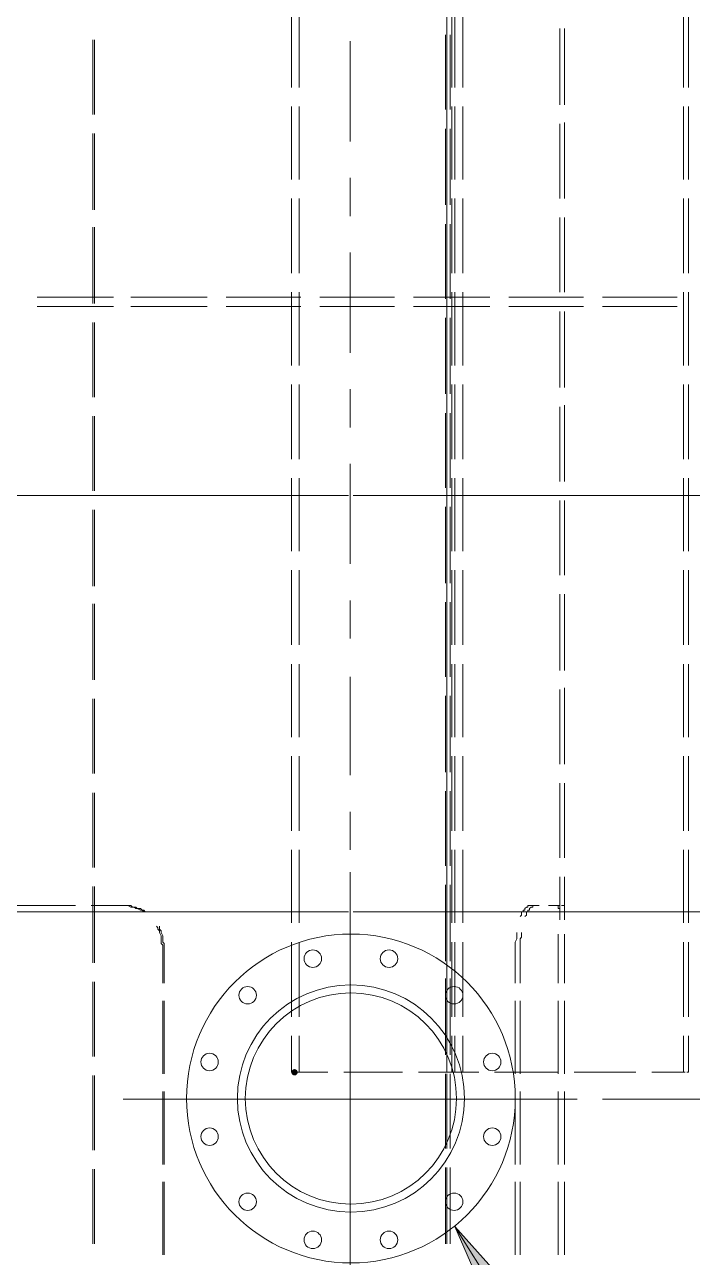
# Model space of a CAD drawing. Header units: millimetres. Extents: x 0 to 62767, y -13570 to 23963.
# Drawn here: x 5880 to 6681, y 5870 to 7348 of the extents above; entities that cross this region are included whole.
import ezdxf

# ---------------------------------------------------------------- set-up
doc = ezdxf.new("R2010")
doc.units = ezdxf.units.MM

msp = doc.modelspace()

# ---------------------------------------------------------------- hatches: boundary and pattern name
h = msp.add_hatch(color=7)
edge = h.paths.add_edge_path()
edge.add_arc((6203.81, 6091.429), 3.81, 0, 360)
h = msp.add_hatch(color=7)
h.dxf.hatch_style = 2
h.paths.add_polyline_path([(6457.143, 5838.095), (6396.19, 5906.666), (6432.381, 5822.857)])

# ---------------------------------------------------------------- linework, layer by layer
at = {"color": 7, "lineweight": 0}
for points in [[(6200, 7272.381), (6200, 7361.905)], [(6209.524, 7272.381), (6209.524, 7361.905)], [(6386.666, 7272.381), (6386.666, 7361.905)], [(6392.381, 7272.381), (6392.381, 7361.905)], [(6396.19, 7272.381), (6396.19, 7361.905)], [(6405.715, 7272.381), (6405.715, 7361.905)], [(6670.476, 7272.381), (6670.476, 7361.905)], [(6676.191, 7272.381), (6676.191, 7361.905)], [(6384.762, 7335.238), (6384.762, 7245.714)], [(6386.666, 7245.714), (6386.666, 7335.238)], [(6390.476, 7245.714), (6390.476, 7335.238)], [(6390.476, 7335.238), (6390.476, 7245.714)], [(6521.905, 7251.429), (6521.905, 7342.857)], [(6527.619, 7251.429), (6527.619, 7342.857)], [(5961.905, 7240), (5961.905, 7329.524)], [(5961.905, 7329.524), (5961.905, 7240)], [(5963.81, 7329.524), (5963.81, 7240)], [(5963.81, 7240), (5963.81, 7329.524)], [(6270.476, 7207.619), (6270.476, 7327.619)], [(6200, 7161.905), (6200, 7249.524)], [(6209.524, 7161.905), (6209.524, 7249.524)], [(6386.666, 7161.905), (6386.666, 7249.524)], [(6392.381, 7161.905), (6392.381, 7249.524)], [(6396.19, 7161.905), (6396.19, 7249.524)], [(6405.715, 7161.905), (6405.715, 7249.524)], [(6670.476, 7161.905), (6670.476, 7249.524)], [(6676.191, 7161.905), (6676.191, 7249.524)], [(6521.905, 7139.048), (6521.905, 7228.571)], [(6527.619, 7139.048), (6527.619, 7230.476)], [(5961.905, 7125.714), (5961.905, 7217.143)], [(5961.905, 7217.143), (5961.905, 7125.714)], [(5963.81, 7217.143), (5963.81, 7125.714)], [(5963.81, 7125.714), (5963.81, 7217.143)], [(6384.762, 7222.857), (6384.762, 7131.428)], [(6386.666, 7131.428), (6386.666, 7222.857)], [(6390.476, 7131.428), (6390.476, 7222.857)], [(6390.476, 7222.857), (6390.476, 7131.428)], [(6270.476, 7118.095), (6270.476, 7163.809)], [(6200, 7049.524), (6200, 7139.048)], [(6209.524, 7049.524), (6209.524, 7139.048)], [(6386.666, 7049.524), (6386.666, 7139.048)], [(6392.381, 7049.524), (6392.381, 7139.048)], [(6396.19, 7049.524), (6396.19, 7139.048)], [(6405.715, 7049.524), (6405.715, 7139.048)], [(6670.476, 7049.524), (6670.476, 7139.048)], [(6676.191, 7049.524), (6676.191, 7139.048)], [(6521.905, 7026.667), (6521.905, 7116.19)], [(6527.619, 7026.667), (6527.619, 7116.19)], [(5961.905, 7013.333), (5961.905, 7104.762)], [(5961.905, 7104.762), (5961.905, 7013.333)], [(5963.81, 7104.762), (5963.81, 7013.333)], [(5963.81, 7013.333), (5963.81, 7104.762)], [(6384.762, 7108.571), (6384.762, 7019.047)], [(6386.666, 7019.047), (6386.666, 7108.571)], [(6390.476, 7019.047), (6390.476, 7108.571)], [(6390.476, 7108.571), (6390.476, 7019.047)], [(6270.476, 6954.285), (6270.476, 7074.286)], [(5895.238, 7020.952), (5986.666, 7020.952)], [(6007.619, 7020.952), (6099.047, 7020.952)], [(6121.905, 7020.952), (6211.428, 7020.952)], [(6200, 6939.047), (6200, 7026.667)], [(6209.524, 6939.047), (6209.524, 7026.667)], [(6234.286, 7020.952), (6323.809, 7020.952)], [(6346.667, 7020.952), (6438.095, 7020.952)], [(6386.666, 6939.047), (6386.666, 7026.667)], [(6392.381, 6939.047), (6392.381, 7026.667)], [(6396.19, 6939.047), (6396.19, 7026.667)], [(6405.715, 6939.047), (6405.715, 7026.667)], [(6460.952, 7020.952), (6550.476, 7020.952)], [(6573.333, 7020.952), (6662.857, 7020.952)], [(6670.476, 6939.047), (6670.476, 7026.667)], [(6676.191, 6939.047), (6676.191, 7026.667)], [(5895.238, 7009.524), (5986.666, 7009.524)], [(6007.619, 7009.524), (6099.047, 7009.524)], [(6121.905, 7009.524), (6211.428, 7009.524)], [(6234.286, 7009.524), (6323.809, 7009.524)], [(6346.667, 7009.524), (6438.095, 7009.524)], [(6460.952, 7009.524), (6550.476, 7009.524)], [(6573.333, 7009.524), (6662.857, 7009.524)], [(6384.762, 6996.19), (6384.762, 6904.762)], [(6386.666, 6904.762), (6386.666, 6996.19)], [(6390.476, 6904.762), (6390.476, 6996.19)], [(6390.476, 6996.19), (6390.476, 6904.762)], [(6521.905, 6912.381), (6521.905, 7003.809)], [(6527.619, 6912.381), (6527.619, 7003.809)], [(5961.905, 6900.952), (5961.905, 6990.476)], [(5961.905, 6990.476), (5961.905, 6900.952)], [(5963.81, 6990.476), (5963.81, 6900.952)], [(5963.81, 6900.952), (5963.81, 6990.476)], [(6200, 6826.667), (6200, 6916.191)], [(6209.524, 6826.667), (6209.524, 6916.191)], [(6270.476, 6864.761), (6270.476, 6910.476)], [(6386.666, 6826.667), (6386.666, 6916.191)], [(6392.381, 6826.667), (6392.381, 6916.191)], [(6396.19, 6826.667), (6396.19, 6916.191)], [(6405.715, 6826.667), (6405.715, 6916.191)], [(6670.476, 6826.667), (6670.476, 6916.191)], [(6676.191, 6826.667), (6676.191, 6916.191)], [(6521.905, 6800), (6521.905, 6889.524)], [(6527.619, 6800), (6527.619, 6891.428)], [(5961.905, 6788.572), (5961.905, 6878.095)], [(5961.905, 6878.095), (5961.905, 6788.572)], [(5963.81, 6878.095), (5963.81, 6788.572)], [(5963.81, 6788.572), (5963.81, 6878.095)], [(6384.762, 6881.905), (6384.762, 6792.381)], [(6386.666, 6792.381), (6386.666, 6881.905)], [(6390.476, 6792.381), (6390.476, 6881.905)], [(6390.476, 6881.905), (6390.476, 6792.381)], [(6270.476, 6700.952), (6270.476, 6820.952)], [(6200, 6716.19), (6200, 6803.81)], [(6209.524, 6716.19), (6209.524, 6803.81)], [(6386.666, 6716.19), (6386.666, 6803.81)], [(6392.381, 6716.19), (6392.381, 6803.81)], [(6396.19, 6716.19), (6396.19, 6803.81)], [(6405.715, 6716.19), (6405.715, 6803.81)], [(6670.476, 6716.19), (6670.476, 6803.81)], [(6676.191, 6716.19), (6676.191, 6803.81)], [(3554.286, 6782.857), (6268.571, 6782.857)], [(6274.285, 6782.857), (9887.619, 6782.857)], [(6521.905, 6687.619), (6521.905, 6777.143)], [(6527.619, 6687.619), (6527.619, 6777.143)], [(5961.905, 6674.285), (5961.905, 6765.714)], [(5961.905, 6765.714), (5961.905, 6674.285)], [(5963.81, 6765.714), (5963.81, 6674.285)], [(5963.81, 6674.285), (5963.81, 6765.714)], [(6384.762, 6769.523), (6384.762, 6678.095)], [(6386.666, 6678.095), (6386.666, 6769.523)], [(6390.476, 6678.095), (6390.476, 6769.523)], [(6390.476, 6769.523), (6390.476, 6678.095)], [(6200, 6603.809), (6200, 6693.333)], [(6209.524, 6603.809), (6209.524, 6693.333)], [(6386.666, 6603.809), (6386.666, 6693.333)], [(6392.381, 6603.809), (6392.381, 6693.333)], [(6396.19, 6603.809), (6396.19, 6693.333)], [(6405.715, 6603.809), (6405.715, 6693.333)], [(6670.476, 6603.809), (6670.476, 6693.333)], [(6676.191, 6603.809), (6676.191, 6693.333)], [(5961.905, 6561.904), (5961.905, 6653.333)], [(5961.905, 6653.333), (5961.905, 6561.904)], [(5963.81, 6653.333), (5963.81, 6561.904)], [(5963.81, 6561.904), (5963.81, 6653.333)], [(6270.476, 6611.429), (6270.476, 6657.143)], [(6384.762, 6655.238), (6384.762, 6565.714)], [(6386.666, 6565.714), (6386.666, 6655.238)], [(6390.476, 6565.714), (6390.476, 6655.238)], [(6390.476, 6655.238), (6390.476, 6565.714)], [(6521.905, 6573.333), (6521.905, 6664.762)], [(6527.619, 6573.333), (6527.619, 6664.762)], [(6200, 6493.333), (6200, 6580.952)], [(6209.524, 6493.333), (6209.524, 6580.952)], [(6386.666, 6493.333), (6386.666, 6580.952)], [(6392.381, 6493.333), (6392.381, 6580.952)], [(6396.19, 6493.333), (6396.19, 6580.952)], [(6405.715, 6493.333), (6405.715, 6580.952)], [(6670.476, 6493.333), (6670.476, 6580.952)], [(6676.191, 6493.333), (6676.191, 6580.952)], [(6270.476, 6447.619), (6270.476, 6565.714)], [(6521.905, 6460.952), (6521.905, 6550.476)], [(6527.619, 6460.952), (6527.619, 6552.381)], [(5961.905, 6449.523), (5961.905, 6539.048)], [(5961.905, 6539.048), (5961.905, 6449.523)], [(5963.81, 6539.048), (5963.81, 6449.523)], [(5963.81, 6449.523), (5963.81, 6539.048)], [(6384.762, 6542.857), (6384.762, 6451.428)], [(6386.666, 6451.428), (6386.666, 6542.857)], [(6390.476, 6451.428), (6390.476, 6542.857)], [(6390.476, 6542.857), (6390.476, 6451.428)], [(6200, 6380.952), (6200, 6470.476)], [(6209.524, 6380.952), (6209.524, 6470.476)], [(6386.666, 6380.952), (6386.666, 6470.476)], [(6392.381, 6380.952), (6392.381, 6470.476)], [(6396.19, 6380.952), (6396.19, 6470.476)], [(6405.715, 6380.952), (6405.715, 6470.476)], [(6670.476, 6380.952), (6670.476, 6470.476)], [(6676.191, 6380.952), (6676.191, 6470.476)], [(6521.905, 6348.571), (6521.905, 6438.095)], [(6527.619, 6348.571), (6527.619, 6438.095)], [(5961.905, 6337.143), (5961.905, 6426.667)], [(5961.905, 6426.667), (5961.905, 6337.143)], [(5963.81, 6426.667), (5963.81, 6337.143)], [(5963.81, 6337.143), (5963.81, 6426.667)], [(6384.762, 6428.571), (6384.762, 6339.047)], [(6386.666, 6339.047), (6386.666, 6428.571)], [(6390.476, 6339.047), (6390.476, 6428.571)], [(6390.476, 6428.571), (6390.476, 6339.047)], [(6270.476, 6358.095), (6270.476, 6403.809)], [(6200, 6270.476), (6200, 6358.095)], [(6209.524, 6270.476), (6209.524, 6358.095)], [(6386.666, 6270.476), (6386.666, 6358.095)], [(6392.381, 6270.476), (6392.381, 6358.095)], [(6396.19, 6270.476), (6396.19, 6358.095)], [(6405.715, 6270.476), (6405.715, 6358.095)], [(6670.476, 6270.476), (6670.476, 6358.095)], [(6676.191, 6270.476), (6676.191, 6358.095)], [(6270.476, 5786.667), (6270.476, 6059.048), (6270.476, 6331.429)], [(5961.905, 6222.857), (5961.905, 6314.286)], [(5961.905, 6314.286), (5961.905, 6222.857)], [(5963.81, 6314.286), (5963.81, 6222.857)], [(5963.81, 6222.857), (5963.81, 6314.286)], [(6270.476, 6194.285), (6270.476, 6312.381)], [(6384.762, 6316.19), (6384.762, 6224.762)], [(6386.666, 6224.762), (6386.666, 6316.19)], [(6390.476, 6224.762), (6390.476, 6316.19)], [(6390.476, 6316.19), (6390.476, 6224.762)], [(6521.905, 6280), (6521.905, 6325.715)], [(6527.619, 6280), (6527.619, 6325.715)], [(3518.095, 6283.81), (6268.571, 6283.81)], [(5860.952, 6291.428), (5940.952, 6291.428)], [(5960, 6291.428), (6000, 6291.428)], [(6024.762, 6283.81), (6022.857, 6285.714), (6020.952, 6285.714), (6019.047, 6287.619), (6015.238, 6287.619), (6013.333, 6289.524), (6011.429, 6289.524), (6009.524, 6289.524), (6007.619, 6291.428), (6003.809, 6291.428), (6001.905, 6291.428), (6000, 6291.428), (5998.095, 6291.428)], [(6000, 6291.428), (6001.905, 6291.428), (6003.809, 6291.428), (6007.619, 6289.524), (6009.524, 6289.524), (6011.429, 6289.524), (6013.333, 6287.619), (6015.238, 6287.619), (6019.047, 6285.714), (6020.952, 6285.714), (6022.857, 6283.81)], [(6274.285, 6283.81), (7064.762, 6283.81)], [(6474.286, 6278.095), (6476.19, 6280), (6476.19, 6281.905), (6476.19, 6283.81), (6478.095, 6283.81), (6478.095, 6285.714), (6480, 6285.714), (6480, 6287.619), (6481.904, 6289.524), (6483.809, 6289.524), (6483.809, 6291.428), (6485.714, 6291.428)], [(6491.428, 6291.428), (6489.524, 6291.428), (6489.524, 6289.524), (6487.619, 6289.524), (6485.714, 6287.619), (6485.714, 6285.714), (6483.809, 6285.714), (6483.809, 6283.81), (6481.904, 6283.81), (6481.904, 6281.905), (6481.904, 6280), (6480, 6278.095)], [(6485.714, 6291.428), (6497.143, 6291.428)], [(6508.571, 6291.428), (6520, 6291.428)], [(6520, 6291.428), (6520, 6289.524), (6520, 6287.619), (6521.905, 6287.619), (6521.905, 6285.714), (6521.905, 6283.81), (6521.905, 6281.905), (6521.905, 6280), (6521.905, 6278.095), (6521.905, 6276.19), (6521.905, 6274.285)], [(6520, 6291.428), (6521.905, 6291.428)], [(6523.809, 6291.428), (6525.714, 6291.428)], [(6527.619, 6274.285), (6527.619, 6276.19), (6527.619, 6278.095), (6527.619, 6280), (6527.619, 6281.905), (6527.619, 6283.81), (6527.619, 6285.714), (6527.619, 6287.619), (6527.619, 6289.524), (6527.619, 6291.428), (6525.714, 6291.428)], [(6038.095, 6266.667), (6040, 6264.762), (6040, 6262.857), (6041.905, 6260.952), (6041.905, 6259.047), (6043.81, 6255.238), (6043.81, 6253.333), (6043.81, 6251.429), (6043.81, 6247.619), (6043.81, 6245.714), (6045.714, 6243.809), (6045.714, 6241.905)], [(6047.619, 6241.905), (6047.619, 6243.809), (6047.619, 6245.714), (6045.714, 6247.619), (6045.714, 6251.429), (6045.714, 6253.333), (6045.714, 6255.238), (6043.81, 6259.047), (6043.81, 6260.952), (6041.905, 6262.857), (6041.905, 6264.762), (6041.905, 6266.667)], [(6468.572, 6241.905), (6468.572, 6243.809), (6468.572, 6245.714), (6468.572, 6247.619), (6470.476, 6251.429), (6470.476, 6253.333), (6470.476, 6255.238), (6470.476, 6259.047)], [(6474.286, 6241.905), (6474.286, 6243.809), (6474.286, 6245.714), (6474.286, 6247.619), (6474.286, 6251.429), (6476.19, 6253.333), (6476.19, 6255.238), (6476.19, 6259.047)], [(6520, 6241.905), (6520, 6243.809), (6520, 6245.714), (6520, 6247.619), (6520, 6251.429), (6520, 6253.333), (6520, 6255.238), (6520, 6257.143)], [(6527.619, 6257.143), (6527.619, 6255.238), (6527.619, 6253.333), (6527.619, 6251.429), (6527.619, 6247.619), (6527.619, 6245.714), (6527.619, 6243.809), (6527.619, 6241.905)], [(6045.714, 6198.095), (6045.714, 6241.905)], [(6047.619, 6241.905), (6047.619, 6198.095)], [(6200, 6158.095), (6200, 6247.619)], [(6209.524, 6158.095), (6209.524, 6247.619)], [(6386.666, 6158.095), (6386.666, 6247.619)], [(6392.381, 6158.095), (6392.381, 6247.619)], [(6396.19, 6158.095), (6396.19, 6247.619)], [(6405.715, 6158.095), (6405.715, 6247.619)], [(6468.572, 6198.095), (6468.572, 6241.905)], [(6474.286, 6241.905), (6474.286, 6198.095)], [(6520, 6241.905), (6520, 6198.095)], [(6527.619, 6198.095), (6527.619, 6241.905)], [(6670.476, 6158.095), (6670.476, 6247.619)], [(6676.191, 6158.095), (6676.191, 6247.619)], [(5961.905, 6110.476), (5961.905, 6200)], [(5961.905, 6200), (5961.905, 6110.476)], [(5963.81, 6200), (5963.81, 6110.476)], [(5963.81, 6110.476), (5963.81, 6200)], [(6384.762, 6203.81), (6384.762, 6112.381)], [(6386.666, 6112.381), (6386.666, 6203.81)], [(6390.476, 6112.381), (6390.476, 6203.81)], [(6390.476, 6203.81), (6390.476, 6112.381)], [(6045.714, 6089.524), (6045.714, 6177.143)], [(6047.619, 6177.143), (6047.619, 6089.524)], [(6468.572, 6089.524), (6468.572, 6177.143)], [(6474.286, 6177.143), (6474.286, 6089.524)], [(6520, 6177.143), (6520, 6089.524)], [(6527.619, 6089.524), (6527.619, 6177.143)], [(6270.476, 6104.762), (6270.476, 6150.476)], [(6200, 6091.429), (6200, 6135.238)], [(6209.524, 6091.429), (6209.524, 6135.238)], [(6386.666, 6091.429), (6386.666, 6135.238)], [(6392.381, 6091.429), (6392.381, 6135.238)], [(6396.19, 6091.429), (6396.19, 6135.238)], [(6405.715, 6091.429), (6405.715, 6135.238)], [(6670.476, 6091.429), (6670.476, 6135.238)], [(6676.191, 6091.429), (6676.191, 6135.238)], [(6200, 6091.429), (6201.905, 6091.429)], [(6203.81, 6091.429), (6205.714, 6091.429)], [(6207.619, 6091.429), (6209.524, 6091.429)], [(6209.524, 6091.429), (6243.809, 6091.429)], [(6262.857, 6091.429), (6333.333, 6091.429)], [(6352.381, 6091.429), (6386.666, 6091.429)], [(6386.666, 6091.429), (6424.762, 6091.429)], [(6443.809, 6091.429), (6520, 6091.429)], [(6539.048, 6091.429), (6613.333, 6091.429)], [(6632.381, 6091.429), (6670.476, 6091.429)], [(6670.476, 6091.429), (6672.381, 6091.429)], [(6674.285, 6091.429), (6676.191, 6091.429)], [(5961.905, 5998.095), (5961.905, 6087.619)], [(5961.905, 6087.619), (5961.905, 5998.095)], [(5963.81, 6087.619), (5963.81, 5998.095)], [(5963.81, 5998.095), (5963.81, 6087.619)], [(6384.762, 6089.524), (6384.762, 6000)], [(6386.666, 6000), (6386.666, 6089.524)], [(6390.476, 6000), (6390.476, 6089.524)], [(6390.476, 6089.524), (6390.476, 6000)], [(6045.714, 5980.952), (6045.714, 6068.571)], [(6047.619, 6068.571), (6047.619, 5980.952)], [(6468.572, 5980.952), (6468.572, 6068.571)], [(6474.286, 6068.571), (6474.286, 5980.952)], [(6520, 6068.571), (6520, 5980.952)], [(6527.619, 5980.952), (6527.619, 6068.571)], [(5998.095, 6059.048), (6270.476, 6059.048), (6542.857, 6059.048)], [(6270.476, 5940.952), (6270.476, 6059.048)], [(6573.333, 6059.048), (7053.333, 6059.048)], [(5961.905, 5885.714), (5961.905, 5975.238)], [(5961.905, 5975.238), (5961.905, 5885.714)], [(5963.81, 5975.238), (5963.81, 5885.714)], [(5963.81, 5885.714), (5963.81, 5975.238)], [(6384.762, 5977.143), (6384.762, 5885.714)], [(6386.666, 5885.714), (6386.666, 5977.143)], [(6390.476, 5885.714), (6390.476, 5977.143)], [(6390.476, 5977.143), (6390.476, 5885.714)], [(6045.714, 5872.381), (6045.714, 5960)], [(6047.619, 5960), (6047.619, 5872.381)], [(6468.572, 5872.381), (6468.572, 5960)], [(6474.286, 5960), (6474.286, 5872.381)], [(6520, 5960), (6520, 5872.381)], [(6527.619, 5872.381), (6527.619, 5960)], [(6270.476, 5834.286), (6270.476, 5944.762)], [(6443.809, 5830.476), (6396.19, 5906.666)]]:
    msp.add_lwpolyline(points, dxfattribs=at)
msp.add_lwpolyline([(6457.143, 5838.095), (6396.19, 5906.666), (6432.381, 5822.857)], close=True, dxfattribs=at)
for centre, radius in [((6271.429, 6060), 197.143), ((6225.714, 6227.619), 10.478), ((6317.143, 6227.619), 10.476), ((6271.429, 6060), 136.19), ((6271.429, 6060), 136.19), ((6147.619, 6183.809), 10.478), ((6395.238, 6183.809), 10.478), ((6271.429, 6060), 126.667), ((6101.905, 6103.809), 10.476), ((6440.952, 6103.809), 10.478), ((6101.905, 6014.285), 10.478), ((6440.952, 6014.285), 10.476), ((6147.619, 5936.19), 10.478), ((6395.238, 5936.19), 10.478), ((6225.714, 5890.476), 10.476), ((6317.142, 5890.476), 10.478)]:
    msp.add_circle(centre, radius, dxfattribs=at)

doc.saveas('drawing.dxf')
